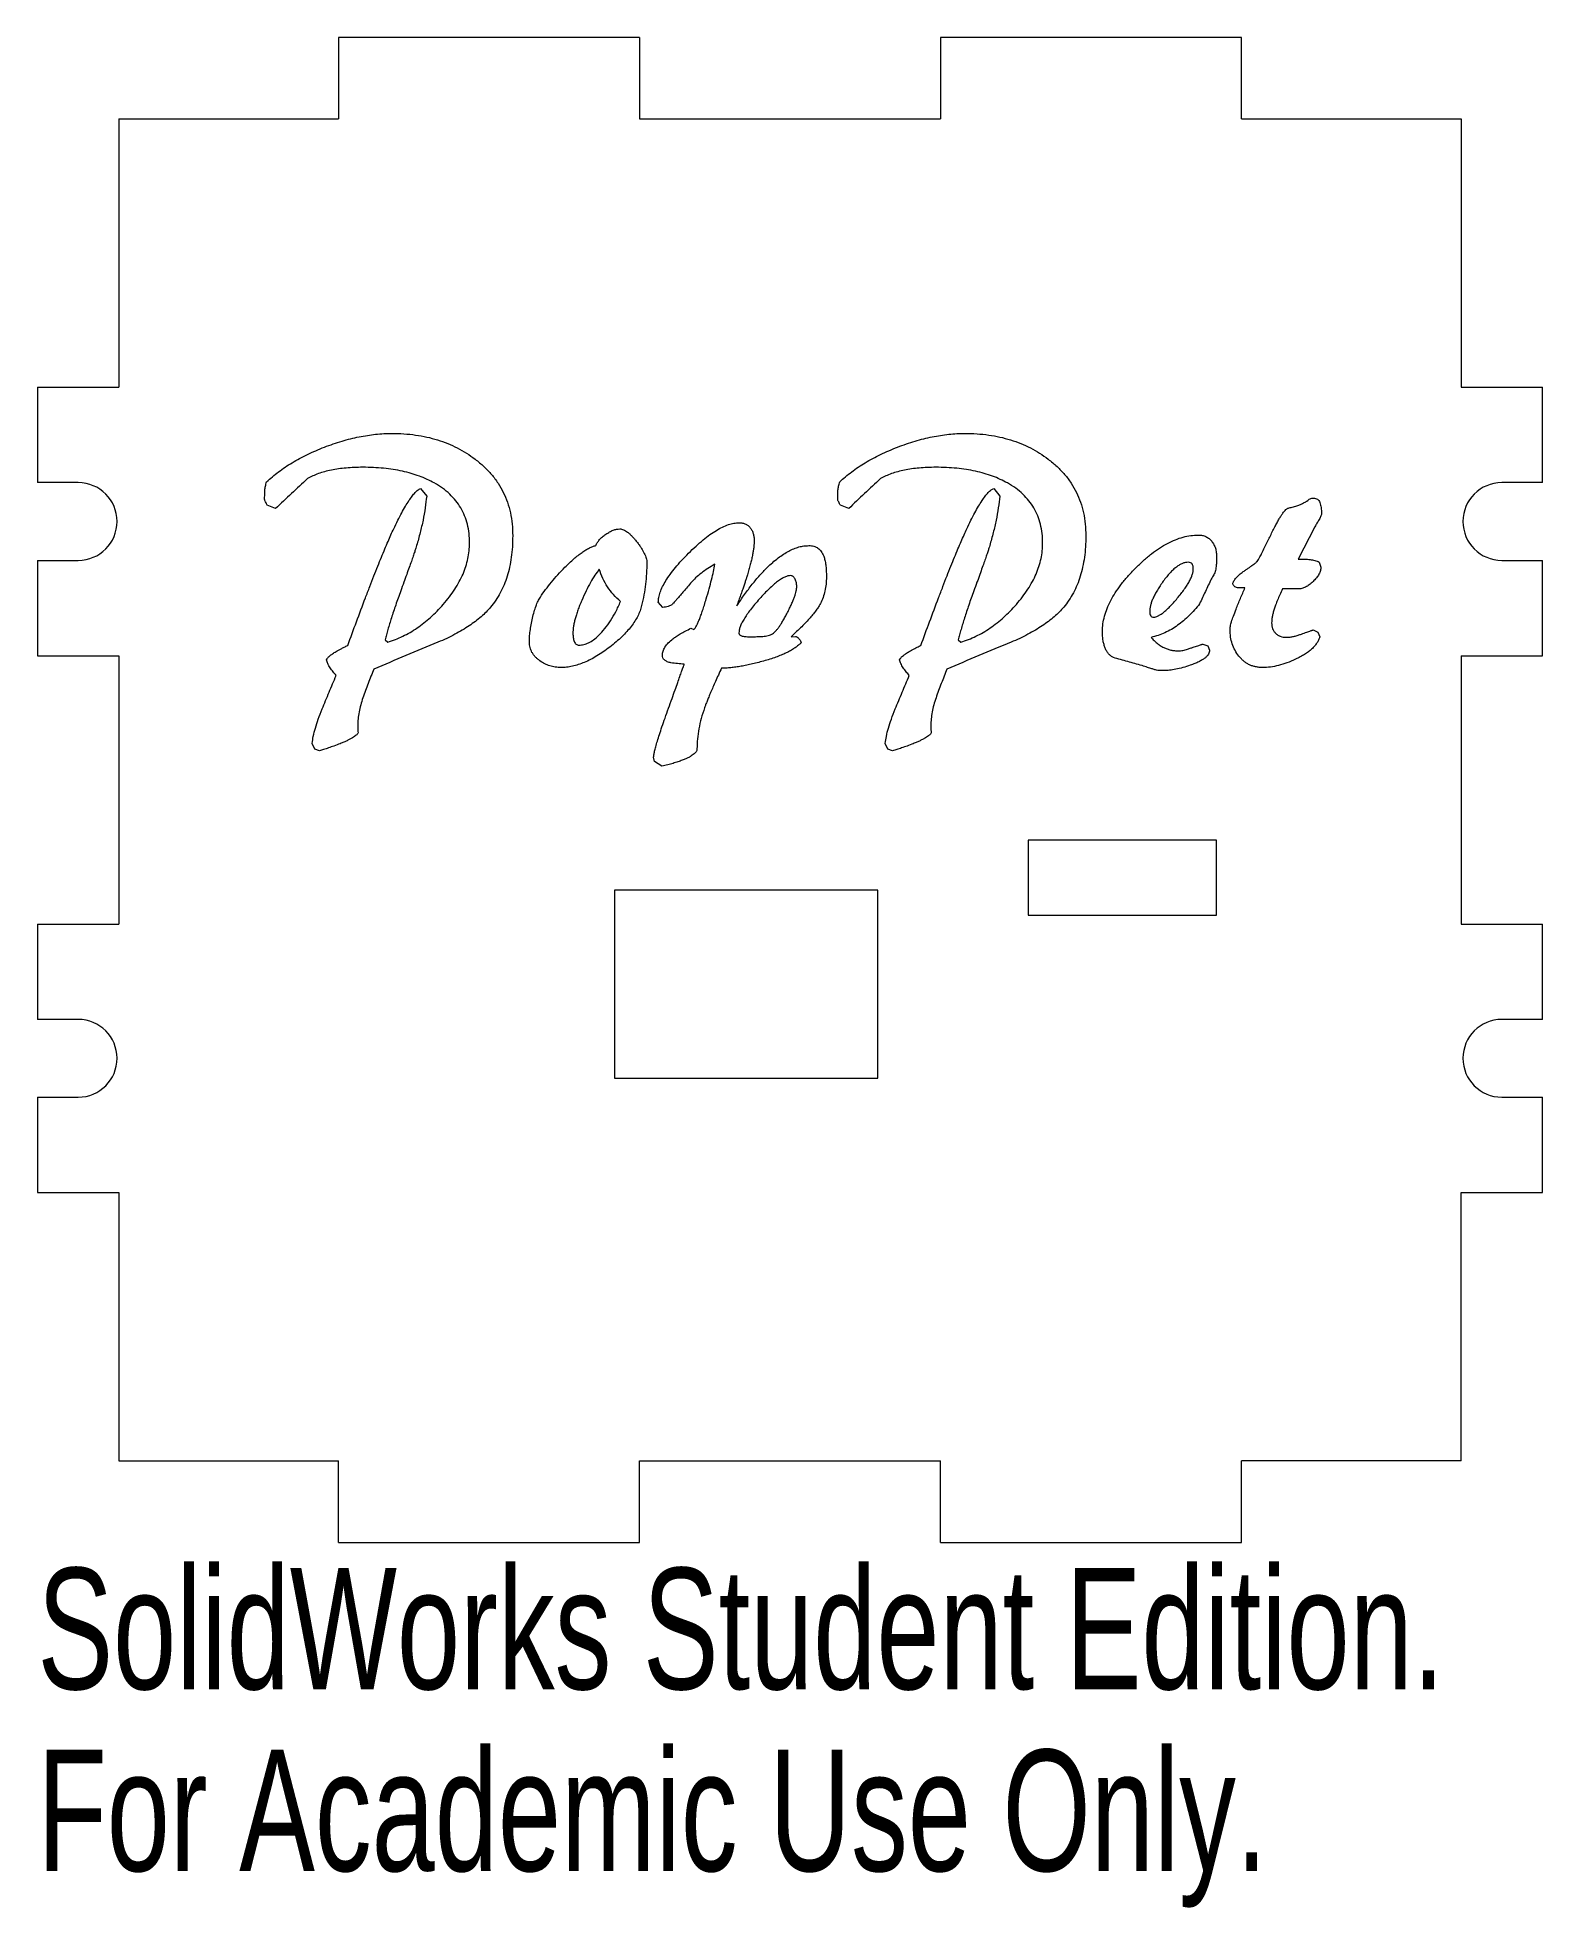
# Model space of a CAD drawing. Header units: millimetres. Extents: x 0 to 60, y -14.6 to 60.
import ezdxf

# ---------------------------------------------------------------- set-up
doc = ezdxf.new("R2010")
doc.units = ezdxf.units.MM
doc.styles.add('SLDTEXTSTYLE0', font='TXT', dxfattribs={"width": 0.7})

msp = doc.modelspace()

# ---------------------------------------------------------------- linework, layer by layer
at = {"color": 7, "linetype": 'Continuous', "lineweight": 15}
for p, q in [((12, 60), (12, 56.75)), ((24, 60), (12, 60)), ((24, 60), (24, 56.75)), ((36, 60), (36, 56.75)), ((48, 60), (36, 60)), ((48, 56.75), (48, 60)), ((3.25, 56.75), (3.25, 46.05)), ((3.25, 56.75), (12, 56.75)), ((24, 56.75), (36, 56.75)), ((48, 56.75), (56.75, 56.75)), ((56.75, 56.75), (56.75, 46.05)), ((0, 46.05), (0, 42.25)), ((0, 46.05), (3.25, 46.05)), ((56.75, 46.05), (60, 46.05)), ((60, 42.25), (60, 46.05)), ((1.625, 42.25), (0, 42.25)), ((15.277, 42.022), (15.517, 41.715)), ((38.122, 42.022), (38.362, 41.715)), ((60, 42.25), (58.375, 42.25)), ((9.494, 41.216), (9.162, 41.348)), ((32.339, 41.216), (32.007, 41.348)), ((50.922, 40.491), (50.26, 39.203)), ((0, 39.15), (0, 35.35)), ((0, 39.15), (1.625, 39.15)), ((51.095, 39.084), (51.162, 38.884)), ((58.375, 39.15), (60, 39.15)), ((60, 35.35), (60, 39.15)), ((48.137, 38.049), (47.873, 38.049)), ((24.937, 37.27), (24.751, 37.481)), ((50.26, 38.009), (49.636, 38.009)), ((13.858, 35.984), (13.964, 35.892)), ((26.052, 36.443), (26.171, 36.389)), ((30.044, 36.102), (30.217, 36.115)), ((36.703, 35.984), (36.809, 35.892)), ((46.46, 35.812), (46.66, 35.745)), ((50.857, 36.376), (51.041, 36.284)), ((51.041, 36.284), (51.122, 36.098)), ((0, 35.35), (3.25, 35.35)), ((3.25, 35.35), (3.25, 24.65)), ((46.66, 35.745), (46.727, 35.57)), ((56.75, 35.35), (60, 35.35)), ((56.75, 35.35), (56.75, 24.65)), ((11.058, 31.628), (10.953, 31.855)), ((11.245, 31.561), (11.058, 31.628)), ((33.903, 31.628), (33.798, 31.855)), ((34.09, 31.561), (33.903, 31.628)), ((24.605, 31.131), (24.565, 31.302)), ((24.897, 30.947), (24.605, 31.131)), ((47, 28), (39.5, 28)), ((39.5, 28), (39.5, 25)), ((47, 25), (47, 28)), ((33.5, 26), (23, 26)), ((23, 26), (23, 18.5)), ((33.5, 18.5), (33.5, 26)), ((0, 24.65), (3.25, 24.65)), ((0, 24.65), (0, 20.85)), ((39.5, 25), (47, 25)), ((56.75, 24.65), (60, 24.65)), ((60, 20.85), (60, 24.65)), ((1.625, 20.85), (0, 20.85)), ((60, 20.85), (58.375, 20.85)), ((23, 18.5), (33.5, 18.5)), ((0, 17.75), (0, 13.95)), ((0, 17.75), (1.625, 17.75)), ((58.375, 17.75), (60, 17.75)), ((60, 13.95), (60, 17.75)), ((0, 13.95), (3.25, 13.95)), ((3.25, 13.95), (3.25, 3.25)), ((56.75, 13.95), (60, 13.95)), ((56.75, 3.25), (56.75, 13.95)), ((3.25, 3.25), (12, 3.25)), ((12, 0), (12, 3.25)), ((24, 3.25), (36, 3.25)), ((24, 0), (24, 3.25)), ((36, 0), (36, 3.25)), ((56.75, 3.25), (48, 3.25)), ((48, 0), (48, 3.25)), ((12, 0), (24, 0)), ((36, 0), (48, 0))]:
    msp.add_line(p, q, dxfattribs=at)
for centre, start, end in [((1.625, 40.7), 270, 90), ((58.375, 40.7), 90, 270), ((1.625, 19.3), 270, 90), ((58.375, 19.3), 90, 270)]:
    msp.add_arc(centre, 1.55, start, end, dxfattribs=at)
for points, knots in [([(9.136, 42.277), (9.211, 42.347), (9.365, 42.487), (9.614, 42.681), (9.877, 42.871), (10.158, 43.049), (10.455, 43.217), (10.769, 43.377), (11.1, 43.526), (11.442, 43.668), (11.791, 43.794), (12.139, 43.906), (12.481, 44.001), (12.819, 44.078), (13.152, 44.137), (13.48, 44.179), (13.803, 44.208), (14.017, 44.211), (14.123, 44.212)], [0, 0, 0, 0, 0.0565081, 0.1143087, 0.1735113, 0.2343523, 0.2969979, 0.3612872, 0.4276658, 0.4960681, 0.5648926, 0.6316951, 0.696584, 0.7600202, 0.8221391, 0.8823873, 0.941639, 1, 1, 1, 1]), ([(14.123, 44.212), (14.286, 44.209), (14.605, 44.204), (15.073, 44.154), (15.521, 44.075), (15.948, 43.961), (16.355, 43.818), (16.741, 43.64), (17.108, 43.432), (17.334, 43.267), (17.447, 43.185)], [0, 0, 0, 0, 0.137639, 0.269947, 0.398178, 0.522591, 0.643877, 0.763112, 0.881751, 1, 1, 1, 1]), ([(31.981, 42.277), (32.056, 42.347), (32.21, 42.487), (32.459, 42.681), (32.722, 42.871), (33.003, 43.049), (33.3, 43.217), (33.614, 43.377), (33.944, 43.526), (34.287, 43.668), (34.636, 43.794), (34.984, 43.906), (35.326, 44.001), (35.664, 44.078), (35.997, 44.137), (36.325, 44.179), (36.648, 44.208), (36.862, 44.211), (36.968, 44.212)], [0, 0, 0, 0, 0.0565081, 0.1143087, 0.1735113, 0.2343523, 0.2969979, 0.3612872, 0.4276658, 0.4960681, 0.5648926, 0.6316951, 0.696584, 0.7600202, 0.8221391, 0.8823873, 0.941639, 1, 1, 1, 1]), ([(36.968, 44.212), (37.131, 44.209), (37.45, 44.204), (37.918, 44.154), (38.366, 44.075), (38.793, 43.961), (39.2, 43.818), (39.586, 43.64), (39.953, 43.432), (40.179, 43.267), (40.292, 43.185)], [0, 0, 0, 0, 0.137639, 0.269947, 0.398178, 0.522591, 0.643877, 0.763112, 0.881751, 1, 1, 1, 1]), ([(12.97, 42.861), (12.856, 42.859), (12.634, 42.856), (12.31, 42.835), (12.006, 42.801), (11.721, 42.751), (11.454, 42.688), (11.206, 42.612), (10.977, 42.52), (10.836, 42.446), (10.767, 42.41)], [0, 0, 0, 0, 0.150364, 0.293391, 0.42769, 0.554594, 0.675246, 0.789308, 0.896891, 1, 1, 1, 1]), ([(15.822, 42.235), (15.726, 42.285), (15.532, 42.387), (15.223, 42.514), (14.895, 42.622), (14.548, 42.711), (14.18, 42.776), (13.794, 42.827), (13.388, 42.855), (13.111, 42.859), (12.97, 42.861)], [0, 0, 0, 0, 0.109353, 0.2227575, 0.3391542, 0.4606025, 0.5868803, 0.7186821, 0.8562442, 1, 1, 1, 1]), ([(17.447, 43.185), (17.567, 43.09), (17.801, 42.903), (18.107, 42.581), (18.368, 42.235), (18.58, 41.863), (18.745, 41.465), (18.861, 41.042), (18.934, 40.593), (18.942, 40.285), (18.946, 40.128)], [0, 0, 0, 0, 0.129313, 0.253926, 0.375144, 0.495573, 0.615882, 0.739126, 0.867022, 1, 1, 1, 1]), ([(35.815, 42.861), (35.701, 42.859), (35.479, 42.856), (35.155, 42.835), (34.851, 42.801), (34.566, 42.751), (34.299, 42.688), (34.051, 42.612), (33.822, 42.52), (33.681, 42.446), (33.612, 42.41)], [0, 0, 0, 0, 0.150364, 0.293391, 0.42769, 0.554594, 0.675246, 0.789308, 0.896891, 1, 1, 1, 1]), ([(38.667, 42.235), (38.571, 42.285), (38.377, 42.387), (38.068, 42.514), (37.74, 42.622), (37.392, 42.711), (37.025, 42.776), (36.639, 42.827), (36.233, 42.855), (35.956, 42.859), (35.815, 42.861)], [0, 0, 0, 0, 0.109353, 0.222757, 0.339154, 0.460603, 0.58688, 0.718682, 0.856244, 1, 1, 1, 1]), ([(40.292, 43.185), (40.412, 43.09), (40.646, 42.903), (40.952, 42.581), (41.213, 42.235), (41.425, 41.863), (41.589, 41.465), (41.706, 41.042), (41.779, 40.593), (41.787, 40.285), (41.791, 40.128)], [0, 0, 0, 0, 0.129313, 0.253926, 0.375144, 0.495573, 0.615882, 0.739126, 0.867022, 1, 1, 1, 1]), ([(9.057, 41.573), (9.058, 41.639), (9.06, 41.764), (9.065, 41.943), (9.088, 42.112), (9.119, 42.221), (9.136, 42.277)], [0, 0, 0, 0, 0.280446, 0.523334, 0.754774, 1, 1, 1, 1]), ([(10.767, 42.41), (10.554, 42.211), (10.13, 41.813), (9.706, 41.415), (9.494, 41.216)], [0, 0, 0, 0, 0.500401, 1, 1, 1, 1]), ([(14.202, 40.408), (14.256, 40.522), (14.36, 40.737), (14.515, 41.038), (14.661, 41.3), (14.802, 41.521), (14.929, 41.706), (15.05, 41.848), (15.161, 41.957), (15.241, 42.002), (15.277, 42.022)], [0, 0, 0, 0, 0.192428, 0.365179, 0.518003, 0.651199, 0.764874, 0.859907, 0.938117, 1, 1, 1, 1]), ([(17.226, 39.836), (17.223, 39.966), (17.216, 40.22), (17.146, 40.588), (17.038, 40.931), (16.883, 41.247), (16.683, 41.536), (16.438, 41.798), (16.152, 42.038), (15.934, 42.168), (15.822, 42.235)], [0, 0, 0, 0, 0.1331685, 0.2597204, 0.3815263, 0.5004646, 0.6191157, 0.7405583, 0.8666142, 1, 1, 1, 1]), ([(31.902, 41.573), (31.903, 41.639), (31.905, 41.764), (31.91, 41.943), (31.933, 42.112), (31.964, 42.221), (31.981, 42.277)], [0, 0, 0, 0, 0.2804456, 0.5233336, 0.754774, 1, 1, 1, 1]), ([(33.612, 42.41), (33.399, 42.211), (32.975, 41.813), (32.551, 41.415), (32.339, 41.216)], [0, 0, 0, 0, 0.5004011, 1, 1, 1, 1]), ([(37.047, 40.408), (37.101, 40.522), (37.205, 40.737), (37.36, 41.038), (37.506, 41.3), (37.647, 41.521), (37.774, 41.706), (37.895, 41.848), (38.006, 41.957), (38.086, 42.002), (38.122, 42.022)], [0, 0, 0, 0, 0.192428, 0.365179, 0.518003, 0.651199, 0.764874, 0.859907, 0.938117, 1, 1, 1, 1]), ([(40.071, 39.836), (40.068, 39.966), (40.061, 40.22), (39.991, 40.588), (39.883, 40.931), (39.728, 41.247), (39.528, 41.536), (39.283, 41.798), (38.997, 42.038), (38.779, 42.168), (38.667, 42.235)], [0, 0, 0, 0, 0.133168, 0.25972, 0.381526, 0.500465, 0.619116, 0.740558, 0.866614, 1, 1, 1, 1]), ([(9.162, 41.348), (9.152, 41.368), (9.13, 41.412), (9.097, 41.476), (9.069, 41.53), (9.06, 41.563), (9.057, 41.573)], [0, 0, 0, 0, 0.269405, 0.590611, 0.870547, 1, 1, 1, 1]), ([(15.517, 41.715), (15.498, 41.557), (15.461, 41.236), (15.373, 40.749), (15.26, 40.248), (15.166, 39.913), (15.117, 39.742)], [0, 0, 0, 0, 0.236077, 0.481684, 0.735532, 1, 1, 1, 1]), ([(32.007, 41.348), (31.997, 41.368), (31.975, 41.412), (31.942, 41.476), (31.914, 41.53), (31.905, 41.563), (31.902, 41.573)], [0, 0, 0, 0, 0.269405, 0.590611, 0.870547, 1, 1, 1, 1]), ([(38.362, 41.715), (38.343, 41.557), (38.306, 41.236), (38.218, 40.749), (38.105, 40.248), (38.011, 39.913), (37.962, 39.742)], [0, 0, 0, 0, 0.236077, 0.481684, 0.735532, 1, 1, 1, 1]), ([(49.226, 40.287), (49.259, 40.352), (49.321, 40.474), (49.411, 40.646), (49.495, 40.795), (49.572, 40.922), (49.641, 41.026), (49.701, 41.11), (49.756, 41.17), (49.793, 41.198), (49.809, 41.21)], [0, 0, 0, 0, 0.198415, 0.374207, 0.530624, 0.665419, 0.778773, 0.872392, 0.946536, 1, 1, 1, 1]), ([(49.809, 41.21), (49.821, 41.216), (49.85, 41.228), (49.906, 41.245), (49.98, 41.266), (50.096, 41.297), (50.234, 41.331), (50.336, 41.374), (50.379, 41.393)], [0, 0, 0, 0, 0.0660323, 0.1602364, 0.2900285, 0.4493131, 0.7656525, 1, 1, 1, 1]), ([(50.379, 41.393), (50.408, 41.408), (50.46, 41.435), (50.528, 41.469), (50.572, 41.494), (50.596, 41.506), (50.603, 41.51)], [0, 0, 0, 0, 0.393205, 0.691473, 0.898324, 1, 1, 1, 1]), ([(50.603, 41.51), (50.625, 41.528), (50.666, 41.563), (50.731, 41.603), (50.794, 41.627), (50.837, 41.631), (50.857, 41.632)], [0, 0, 0, 0, 0.29925, 0.556878, 0.791315, 1, 1, 1, 1]), ([(50.857, 41.632), (50.887, 41.63), (50.945, 41.626), (51.025, 41.593), (51.085, 41.531), (51.141, 41.419), (51.18, 41.246), (51.186, 41.1), (51.189, 41.022)], [0, 0, 0, 0, 0.1165668, 0.2212328, 0.3256094, 0.4400804, 0.6990426, 1, 1, 1, 1]), ([(51.189, 41.022), (51.187, 41.007), (51.184, 40.972), (51.165, 40.917), (51.134, 40.853), (51.081, 40.756), (51.009, 40.634), (50.95, 40.537), (50.922, 40.491)], [0, 0, 0, 0, 0.077492, 0.171721, 0.292112, 0.434027, 0.726916, 1, 1, 1, 1]), ([(13.075, 37.65), (13.133, 37.802), (13.245, 38.095), (13.411, 38.517), (13.564, 38.909), (13.71, 39.269), (13.846, 39.598), (13.973, 39.896), (14.089, 40.163), (14.166, 40.329), (14.202, 40.408)], [0, 0, 0, 0, 0.163518, 0.315662, 0.456801, 0.587412, 0.70667, 0.815179, 0.912951, 1, 1, 1, 1]), ([(22.262, 39.744), (22.281, 39.784), (22.319, 39.868), (22.41, 39.981), (22.524, 40.093), (22.66, 40.195), (22.804, 40.285), (22.947, 40.354), (23.085, 40.395), (23.175, 40.401), (23.218, 40.404)], [0, 0, 0, 0, 0.1082799, 0.2279203, 0.3566063, 0.502201, 0.6471319, 0.7766713, 0.8933983, 1, 1, 1, 1]), ([(23.218, 40.404), (23.242, 40.403), (23.292, 40.4), (23.368, 40.372), (23.447, 40.33), (23.531, 40.276), (23.615, 40.2), (23.706, 40.112), (23.8, 40.008), (23.894, 39.89), (23.986, 39.769), (24.067, 39.65), (24.136, 39.538), (24.193, 39.432), (24.237, 39.334), (24.268, 39.241), (24.289, 39.155), (24.291, 39.099), (24.293, 39.072)], [0, 0, 0, 0, 0.0397465, 0.0836518, 0.1328497, 0.1891308, 0.2512223, 0.3214595, 0.3993361, 0.485904, 0.57284, 0.6528194, 0.7266355, 0.7920983, 0.8528246, 0.906862, 0.9560947, 1, 1, 1, 1]), ([(24.751, 37.481), (24.755, 37.546), (24.764, 37.683), (24.825, 37.893), (24.92, 38.116), (25.055, 38.353), (25.227, 38.604), (25.436, 38.871), (25.682, 39.152), (25.957, 39.439), (26.244, 39.716), (26.526, 39.964), (26.798, 40.172), (27.055, 40.346), (27.302, 40.479), (27.535, 40.577), (27.759, 40.637), (27.905, 40.646), (27.975, 40.65)], [0, 0, 0, 0, 0.040988, 0.086148, 0.137002, 0.193957, 0.257915, 0.329002, 0.407719, 0.493696, 0.579953, 0.659239, 0.730965, 0.795929, 0.854654, 0.9079, 0.955796, 1, 1, 1, 1]), ([(27.975, 40.65), (28.021, 40.647), (28.109, 40.642), (28.234, 40.606), (28.338, 40.538), (28.423, 40.448), (28.49, 40.34), (28.538, 40.217), (28.567, 40.083), (28.571, 39.989), (28.572, 39.94)], [0, 0, 0, 0, 0.13106, 0.25194, 0.367613, 0.484549, 0.605861, 0.730371, 0.860086, 1, 1, 1, 1]), ([(35.92, 37.65), (35.978, 37.802), (36.09, 38.095), (36.256, 38.517), (36.409, 38.909), (36.555, 39.269), (36.691, 39.598), (36.818, 39.896), (36.934, 40.163), (37.011, 40.329), (37.047, 40.408)], [0, 0, 0, 0, 0.163518, 0.315662, 0.456801, 0.587412, 0.70667, 0.815179, 0.912951, 1, 1, 1, 1]), ([(48.813, 39.441), (48.882, 39.586), (49.018, 39.869), (49.157, 40.15), (49.226, 40.287)], [0, 0, 0, 0, 0.5114162, 1, 1, 1, 1]), ([(15.117, 39.742), (15.107, 39.706), (15.082, 39.623), (15.035, 39.483), (14.975, 39.308), (14.902, 39.099), (14.816, 38.855), (14.716, 38.577), (14.606, 38.264), (14.525, 38.045), (14.482, 37.93)], [0, 0, 0, 0, 0.058497, 0.135307, 0.2314, 0.346782, 0.481459, 0.635432, 0.808367, 1, 1, 1, 1]), ([(16.179, 37.397), (16.262, 37.496), (16.424, 37.69), (16.638, 37.993), (16.819, 38.296), (16.969, 38.6), (17.082, 38.907), (17.167, 39.215), (17.215, 39.526), (17.223, 39.733), (17.226, 39.836)], [0, 0, 0, 0, 0.143267, 0.279256, 0.409285, 0.533596, 0.653542, 0.77072, 0.885953, 1, 1, 1, 1]), ([(18.946, 40.128), (18.944, 39.981), (18.939, 39.696), (18.896, 39.28), (18.827, 38.888), (18.732, 38.519), (18.61, 38.173), (18.457, 37.854), (18.279, 37.554), (18.136, 37.375), (18.065, 37.286)], [0, 0, 0, 0, 0.144726, 0.281878, 0.412114, 0.537444, 0.657528, 0.773659, 0.887303, 1, 1, 1, 1]), ([(21.028, 38.875), (21.088, 38.935), (21.204, 39.05), (21.38, 39.207), (21.545, 39.347), (21.703, 39.465), (21.853, 39.565), (21.996, 39.644), (22.13, 39.705), (22.22, 39.732), (22.262, 39.744)], [0, 0, 0, 0, 0.167265, 0.321383, 0.4625, 0.592846, 0.710098, 0.816538, 0.912859, 1, 1, 1, 1]), ([(28.572, 39.94), (28.571, 39.899), (28.569, 39.814), (28.558, 39.68), (28.535, 39.535), (28.51, 39.376), (28.471, 39.206), (28.43, 39.023), (28.378, 38.828), (28.339, 38.694), (28.319, 38.625)], [0, 0, 0, 0, 0.090089, 0.190504, 0.30026, 0.419156, 0.549227, 0.6886, 0.839406, 1, 1, 1, 1]), ([(29.088, 38.863), (29.161, 38.933), (29.302, 39.066), (29.518, 39.246), (29.732, 39.396), (29.942, 39.52), (30.148, 39.617), (30.35, 39.688), (30.55, 39.73), (30.682, 39.736), (30.747, 39.738)], [0, 0, 0, 0, 0.156929, 0.303137, 0.438672, 0.564951, 0.682943, 0.793837, 0.898855, 1, 1, 1, 1]), ([(30.747, 39.738), (30.782, 39.738), (30.85, 39.736), (30.947, 39.713), (31.037, 39.682), (31.117, 39.635), (31.187, 39.574), (31.248, 39.5), (31.303, 39.413), (31.33, 39.348), (31.343, 39.314)], [0, 0, 0, 0, 0.134388, 0.259294, 0.378943, 0.494852, 0.610761, 0.731967, 0.861275, 1, 1, 1, 1]), ([(37.962, 39.742), (37.952, 39.706), (37.927, 39.623), (37.88, 39.483), (37.82, 39.308), (37.747, 39.099), (37.661, 38.855), (37.561, 38.577), (37.451, 38.264), (37.37, 38.045), (37.327, 37.93)], [0, 0, 0, 0, 0.058497, 0.135307, 0.2314, 0.346782, 0.481459, 0.635432, 0.808367, 1, 1, 1, 1]), ([(39.024, 37.397), (39.107, 37.496), (39.269, 37.69), (39.483, 37.993), (39.664, 38.296), (39.814, 38.6), (39.927, 38.907), (40.012, 39.215), (40.06, 39.526), (40.068, 39.733), (40.071, 39.836)], [0, 0, 0, 0, 0.143267, 0.2792562, 0.4092845, 0.5335956, 0.6535425, 0.7707196, 0.8859532, 1, 1, 1, 1]), ([(41.791, 40.128), (41.789, 39.981), (41.784, 39.696), (41.741, 39.28), (41.672, 38.888), (41.577, 38.519), (41.455, 38.173), (41.302, 37.854), (41.124, 37.554), (40.981, 37.375), (40.91, 37.286)], [0, 0, 0, 0, 0.144726, 0.281878, 0.412114, 0.537444, 0.657528, 0.773659, 0.887303, 1, 1, 1, 1]), ([(42.455, 36.32), (42.459, 36.42), (42.468, 36.624), (42.533, 36.93), (42.635, 37.24), (42.781, 37.553), (42.968, 37.87), (43.196, 38.19), (43.463, 38.517), (43.765, 38.837), (44.083, 39.142), (44.405, 39.412), (44.726, 39.64), (45.041, 39.83), (45.355, 39.976), (45.664, 40.081), (45.971, 40.146), (46.175, 40.154), (46.276, 40.159)], [0, 0, 0, 0, 0.051599, 0.104788, 0.160713, 0.219914, 0.282614, 0.350081, 0.422534, 0.499801, 0.577281, 0.649435, 0.716633, 0.779952, 0.838853, 0.894883, 0.948072, 1, 1, 1, 1]), ([(46.276, 40.159), (46.331, 40.156), (46.435, 40.151), (46.583, 40.103), (46.71, 40.022), (46.817, 39.913), (46.9, 39.78), (46.963, 39.631), (46.999, 39.465), (47.003, 39.349), (47.005, 39.289)], [0, 0, 0, 0, 0.128563, 0.24571, 0.361435, 0.479632, 0.602864, 0.727039, 0.859665, 1, 1, 1, 1]), ([(20.048, 37.687), (20.117, 37.787), (20.258, 37.989), (20.493, 38.286), (20.749, 38.583), (20.934, 38.776), (21.028, 38.875)], [0, 0, 0, 0, 0.236476, 0.480148, 0.735071, 1, 1, 1, 1]), ([(24.293, 39.072), (24.29, 38.926), (24.284, 38.634), (24.245, 38.2), (24.181, 37.771), (24.11, 37.416), (24.025, 37.136), (23.933, 36.926), (23.814, 36.718), (23.668, 36.511), (23.495, 36.305), (23.296, 36.098), (23.069, 35.894), (22.822, 35.692), (22.565, 35.504), (22.306, 35.339), (22.056, 35.194), (21.807, 35.083), (21.567, 34.989), (21.329, 34.926), (21.097, 34.886), (20.944, 34.88), (20.869, 34.877)], [0, 0, 0, 0, 0.073107, 0.145505, 0.217439, 0.289224, 0.325659, 0.363243, 0.403258, 0.444953, 0.489814, 0.537206, 0.588034, 0.642008, 0.696131, 0.746939, 0.794949, 0.840214, 0.882827, 0.923464, 0.962599, 1, 1, 1, 1]), ([(22.395, 38.794), (22.336, 38.716), (22.209, 38.55), (22.039, 38.261), (21.865, 37.924), (21.724, 37.616), (21.616, 37.358), (21.545, 37.168), (21.483, 36.99), (21.435, 36.819), (21.397, 36.659), (21.366, 36.509), (21.351, 36.368), (21.348, 36.278), (21.347, 36.234)], [0, 0, 0, 0, 0.104446, 0.223737, 0.358909, 0.509773, 0.586896, 0.658682, 0.72673, 0.789422, 0.848596, 0.903029, 0.953355, 1, 1, 1, 1]), ([(23.245, 37.506), (23.148, 37.597), (22.957, 37.777), (22.72, 38.088), (22.528, 38.427), (22.439, 38.671), (22.395, 38.794)], [0, 0, 0, 0, 0.2545763, 0.5025552, 0.7490073, 1, 1, 1, 1]), ([(27.006, 38.994), (26.911, 38.94), (26.724, 38.834), (26.467, 38.652), (26.237, 38.456), (26.104, 38.309), (26.039, 38.238)], [0, 0, 0, 0, 0.266866, 0.520035, 0.764684, 1, 1, 1, 1]), ([(26.661, 37.614), (26.701, 37.747), (26.776, 38.001), (26.871, 38.366), (26.951, 38.691), (26.988, 38.898), (27.006, 38.994)], [0, 0, 0, 0, 0.293578, 0.5585, 0.793992, 1, 1, 1, 1]), ([(27.881, 37.337), (27.983, 37.489), (28.179, 37.782), (28.484, 38.188), (28.781, 38.548), (28.989, 38.761), (29.088, 38.863)], [0, 0, 0, 0, 0.2813126, 0.542255, 0.7812972, 1, 1, 1, 1]), ([(31.343, 39.314), (31.361, 39.263), (31.399, 39.151), (31.427, 38.96), (31.449, 38.738), (31.45, 38.578), (31.451, 38.493)], [0, 0, 0, 0, 0.195419, 0.424709, 0.693321, 1, 1, 1, 1]), ([(45.877, 39.072), (45.838, 39.07), (45.759, 39.065), (45.64, 39.028), (45.52, 38.967), (45.397, 38.883), (45.27, 38.777), (45.142, 38.647), (45.009, 38.495), (44.88, 38.323), (44.756, 38.144), (44.644, 37.971), (44.552, 37.805), (44.474, 37.65), (44.414, 37.502), (44.372, 37.363), (44.342, 37.234), (44.339, 37.15), (44.338, 37.109)], [0, 0, 0, 0, 0.043894, 0.09019, 0.140649, 0.196775, 0.259313, 0.328286, 0.404639, 0.488789, 0.572993, 0.651546, 0.723238, 0.788998, 0.849421, 0.904224, 0.954048, 1, 1, 1, 1]), ([(44.497, 36.885), (44.524, 36.887), (44.584, 36.893), (44.676, 36.934), (44.781, 36.991), (44.892, 37.077), (45.014, 37.185), (45.149, 37.313), (45.292, 37.467), (45.441, 37.639), (45.586, 37.816), (45.715, 37.989), (45.825, 38.151), (45.916, 38.302), (45.985, 38.444), (46.036, 38.574), (46.07, 38.693), (46.074, 38.771), (46.076, 38.807)], [0, 0, 0, 0, 0.031514, 0.069859, 0.115744, 0.169374, 0.232541, 0.304515, 0.385968, 0.476527, 0.568405, 0.651746, 0.727149, 0.795429, 0.856554, 0.909937, 0.957499, 1, 1, 1, 1]), ([(46.076, 38.807), (46.075, 38.846), (46.073, 38.916), (46.036, 39.007), (45.964, 39.065), (45.907, 39.07), (45.877, 39.072)], [0, 0, 0, 0, 0.3074744, 0.553927, 0.7609922, 1, 1, 1, 1]), ([(47.005, 39.289), (47.004, 39.233), (47.002, 39.128), (46.996, 38.981), (46.981, 38.857), (46.953, 38.721), (46.9, 38.567), (46.829, 38.461), (46.792, 38.406)], [0, 0, 0, 0, 0.1824611, 0.3402185, 0.4759728, 0.5881771, 0.7888299, 1, 1, 1, 1]), ([(48.07, 38.7), (48.108, 38.727), (48.181, 38.778), (48.285, 38.848), (48.373, 38.913), (48.45, 38.967), (48.511, 39.015), (48.56, 39.054), (48.596, 39.083), (48.638, 39.125), (48.682, 39.192), (48.731, 39.283), (48.776, 39.367), (48.802, 39.419), (48.813, 39.441)], [0, 0, 0, 0, 0.131275, 0.248607, 0.35008, 0.438637, 0.511423, 0.568809, 0.613331, 0.641215, 0.733728, 0.836445, 0.931865, 1, 1, 1, 1]), ([(50.26, 39.203), (50.346, 39.202), (50.503, 39.2), (50.723, 39.186), (50.919, 39.154), (51.037, 39.107), (51.095, 39.084)], [0, 0, 0, 0, 0.3027637, 0.554148, 0.7792198, 1, 1, 1, 1]), ([(51.162, 38.884), (51.158, 38.837), (51.15, 38.738), (51.084, 38.592), (50.984, 38.445), (50.851, 38.304), (50.706, 38.177), (50.555, 38.084), (50.407, 38.022), (50.308, 38.013), (50.26, 38.009)], [0, 0, 0, 0, 0.1048455, 0.2203239, 0.3505608, 0.4995975, 0.6490006, 0.779323, 0.8937445, 1, 1, 1, 1]), ([(26.039, 38.238), (25.984, 38.173), (25.882, 38.051), (25.735, 37.885), (25.61, 37.742), (25.508, 37.621), (25.425, 37.527), (25.362, 37.457), (25.323, 37.41), (25.287, 37.372), (25.23, 37.343), (25.145, 37.314), (25.044, 37.288), (24.973, 37.276), (24.937, 37.27)], [0, 0, 0, 0, 0.168459, 0.31516, 0.441195, 0.544777, 0.629358, 0.690525, 0.731023, 0.750778, 0.793467, 0.856937, 0.92901, 1, 1, 1, 1]), ([(28.319, 38.625), (28.309, 38.593), (28.286, 38.522), (28.25, 38.405), (28.205, 38.272), (28.156, 38.119), (28.096, 37.95), (28.031, 37.761), (27.957, 37.556), (27.907, 37.412), (27.881, 37.337)], [0, 0, 0, 0, 0.075417, 0.164218, 0.268181, 0.385528, 0.518504, 0.664864, 0.825075, 1, 1, 1, 1]), ([(30.031, 38.543), (29.993, 38.539), (29.912, 38.531), (29.786, 38.485), (29.648, 38.41), (29.498, 38.307), (29.337, 38.175), (29.162, 38.015), (28.976, 37.825), (28.782, 37.615), (28.596, 37.397), (28.429, 37.188), (28.286, 36.997), (28.17, 36.82), (28.078, 36.659), (28.014, 36.513), (27.972, 36.382), (27.965, 36.299), (27.962, 36.261)], [0, 0, 0, 0, 0.0351853, 0.0764241, 0.1253492, 0.1820208, 0.2469683, 0.3209857, 0.4046997, 0.4969906, 0.5894848, 0.6732957, 0.7480559, 0.8140624, 0.8719071, 0.9216993, 0.9642951, 1, 1, 1, 1]), ([(29.275, 36.207), (29.297, 36.22), (29.345, 36.249), (29.411, 36.314), (29.486, 36.393), (29.561, 36.493), (29.639, 36.611), (29.725, 36.745), (29.809, 36.901), (29.9, 37.068), (29.982, 37.241), (30.06, 37.402), (30.123, 37.554), (30.178, 37.69), (30.219, 37.815), (30.247, 37.926), (30.267, 38.026), (30.269, 38.088), (30.271, 38.117)], [0, 0, 0, 0, 0.035409, 0.076874, 0.125753, 0.183115, 0.247379, 0.319671, 0.40069, 0.489875, 0.579424, 0.661562, 0.735615, 0.803162, 0.862057, 0.915285, 0.960566, 1, 1, 1, 1]), ([(30.271, 38.117), (30.267, 38.162), (30.259, 38.258), (30.216, 38.373), (30.171, 38.458), (30.131, 38.507), (30.082, 38.536), (30.048, 38.541), (30.031, 38.543)], [0, 0, 0, 0, 0.26015, 0.54526, 0.686839, 0.80276, 0.903758, 1, 1, 1, 1]), ([(31.451, 38.493), (31.448, 38.396), (31.442, 38.207), (31.397, 37.93), (31.322, 37.669), (31.234, 37.46), (31.137, 37.296), (31.047, 37.158), (30.931, 37.013), (30.797, 36.852), (30.638, 36.683), (30.462, 36.497), (30.26, 36.303), (30.118, 36.17), (30.044, 36.102)], [0, 0, 0, 0, 0.100918, 0.197582, 0.291364, 0.38373, 0.433068, 0.489894, 0.555043, 0.627506, 0.708272, 0.797013, 0.89471, 1, 1, 1, 1]), ([(46.792, 38.406), (46.714, 38.241), (46.557, 37.912), (46.404, 37.581), (46.328, 37.416)], [0, 0, 0, 0, 0.500745, 1, 1, 1, 1]), ([(47.646, 38.205), (47.661, 38.248), (47.694, 38.338), (47.789, 38.461), (47.912, 38.588), (48.015, 38.661), (48.07, 38.7)], [0, 0, 0, 0, 0.20341, 0.431187, 0.69481, 1, 1, 1, 1]), ([(47.873, 38.049), (47.848, 38.055), (47.8, 38.065), (47.735, 38.098), (47.684, 38.146), (47.659, 38.185), (47.646, 38.205)], [0, 0, 0, 0, 0.26475, 0.514863, 0.753267, 1, 1, 1, 1]), ([(47.779, 37.199), (47.837, 37.341), (47.954, 37.626), (48.076, 37.908), (48.137, 38.049)], [0, 0, 0, 0, 0.499745, 1, 1, 1, 1]), ([(12.373, 35.758), (12.488, 36.074), (12.719, 36.706), (12.957, 37.335), (13.075, 37.65)], [0, 0, 0, 0, 0.499338, 1, 1, 1, 1]), ([(14.482, 37.93), (14.447, 37.835), (14.379, 37.649), (14.284, 37.374), (14.195, 37.112), (14.115, 36.862), (14.039, 36.626), (13.972, 36.402), (13.913, 36.189), (13.876, 36.051), (13.858, 35.984)], [0, 0, 0, 0, 0.148781, 0.290996, 0.426665, 0.554917, 0.676052, 0.790699, 0.89889, 1, 1, 1, 1]), ([(13.964, 35.892), (14.066, 35.926), (14.271, 35.993), (14.568, 36.124), (14.858, 36.275), (15.138, 36.453), (15.412, 36.653), (15.677, 36.878), (15.935, 37.126), (16.097, 37.306), (16.179, 37.397)], [0, 0, 0, 0, 0.1189933, 0.2377741, 0.3583045, 0.4803567, 0.6048437, 0.7328042, 0.8643577, 1, 1, 1, 1]), ([(18.065, 37.286), (18.007, 37.22), (17.889, 37.085), (17.685, 36.898), (17.459, 36.714), (17.207, 36.537), (16.933, 36.364), (16.633, 36.199), (16.311, 36.034), (16.084, 35.935), (15.968, 35.885)], [0, 0, 0, 0, 0.103048, 0.211382, 0.32612, 0.446246, 0.57369, 0.708417, 0.85043, 1, 1, 1, 1]), ([(19.61, 35.892), (19.612, 35.962), (19.615, 36.107), (19.639, 36.335), (19.681, 36.583), (19.732, 36.842), (19.796, 37.095), (19.871, 37.323), (19.949, 37.52), (20.016, 37.634), (20.048, 37.687)], [0, 0, 0, 0, 0.111248, 0.234365, 0.368902, 0.514858, 0.659415, 0.788321, 0.900918, 1, 1, 1, 1]), ([(22.37, 36.153), (22.454, 36.243), (22.628, 36.428), (22.857, 36.747), (23.066, 37.109), (23.184, 37.371), (23.245, 37.506)], [0, 0, 0, 0, 0.227989, 0.469515, 0.725157, 1, 1, 1, 1]), ([(26.171, 36.389), (26.188, 36.41), (26.226, 36.458), (26.276, 36.548), (26.332, 36.662), (26.391, 36.802), (26.453, 36.969), (26.521, 37.161), (26.589, 37.379), (26.636, 37.533), (26.661, 37.614)], [0, 0, 0, 0, 0.05998, 0.137256, 0.232501, 0.347403, 0.48221, 0.635705, 0.807525, 1, 1, 1, 1]), ([(35.218, 35.758), (35.333, 36.074), (35.564, 36.706), (35.802, 37.335), (35.92, 37.65)], [0, 0, 0, 0, 0.499338, 1, 1, 1, 1]), ([(37.327, 37.93), (37.292, 37.835), (37.224, 37.649), (37.128, 37.374), (37.04, 37.112), (36.96, 36.862), (36.884, 36.626), (36.817, 36.402), (36.758, 36.189), (36.721, 36.051), (36.703, 35.984)], [0, 0, 0, 0, 0.148781, 0.290996, 0.426665, 0.554917, 0.676052, 0.790699, 0.89889, 1, 1, 1, 1]), ([(36.809, 35.892), (36.911, 35.926), (37.116, 35.993), (37.413, 36.124), (37.703, 36.275), (37.983, 36.453), (38.257, 36.653), (38.522, 36.878), (38.78, 37.126), (38.942, 37.306), (39.024, 37.397)], [0, 0, 0, 0, 0.1189933, 0.2377741, 0.3583045, 0.4803567, 0.6048437, 0.7328042, 0.8643577, 1, 1, 1, 1]), ([(40.91, 37.286), (40.852, 37.22), (40.734, 37.085), (40.53, 36.898), (40.304, 36.714), (40.052, 36.537), (39.778, 36.364), (39.478, 36.199), (39.156, 36.034), (38.929, 35.935), (38.813, 35.885)], [0, 0, 0, 0, 0.103048, 0.211382, 0.32612, 0.446246, 0.57369, 0.708417, 0.85043, 1, 1, 1, 1]), ([(46.328, 37.416), (46.261, 37.334), (46.129, 37.172), (45.916, 36.947), (45.69, 36.743), (45.456, 36.558), (45.211, 36.394), (44.949, 36.263), (44.677, 36.152), (44.487, 36.103), (44.391, 36.079)], [0, 0, 0, 0, 0.132228, 0.26114, 0.387336, 0.511425, 0.633803, 0.75499, 0.876259, 1, 1, 1, 1]), ([(49.636, 38.009), (49.599, 37.931), (49.528, 37.783), (49.432, 37.571), (49.358, 37.378), (49.296, 37.207), (49.254, 37.051), (49.223, 36.908), (49.202, 36.778), (49.2, 36.694), (49.199, 36.654)], [0, 0, 0, 0, 0.18072, 0.343044, 0.48664, 0.612722, 0.723721, 0.825008, 0.916958, 1, 1, 1, 1]), ([(44.338, 37.109), (44.339, 37.076), (44.341, 37.017), (44.371, 36.941), (44.427, 36.89), (44.473, 36.886), (44.497, 36.885)], [0, 0, 0, 0, 0.315761, 0.564153, 0.774019, 1, 1, 1, 1]), ([(47.541, 36.389), (47.545, 36.435), (47.554, 36.542), (47.603, 36.723), (47.679, 36.947), (47.743, 37.11), (47.779, 37.199)], [0, 0, 0, 0, 0.161795, 0.380934, 0.660209, 1, 1, 1, 1]), ([(49.199, 36.654), (49.2, 36.614), (49.203, 36.537), (49.235, 36.426), (49.286, 36.327), (49.355, 36.241), (49.443, 36.171), (49.544, 36.121), (49.659, 36.088), (49.74, 36.086), (49.782, 36.084)], [0, 0, 0, 0, 0.130262, 0.254245, 0.372265, 0.49295, 0.613635, 0.735387, 0.861387, 1, 1, 1, 1]), ([(15.968, 35.885), (15.539, 35.707), (14.686, 35.353), (13.833, 34.996), (13.407, 34.818)], [0, 0, 0, 0, 0.501277, 1, 1, 1, 1]), ([(20.034, 35.14), (20, 35.166), (19.935, 35.215), (19.847, 35.298), (19.774, 35.387), (19.714, 35.48), (19.667, 35.576), (19.635, 35.678), (19.612, 35.783), (19.611, 35.856), (19.61, 35.892)], [0, 0, 0, 0, 0.141312, 0.274135, 0.401461, 0.523398, 0.641753, 0.7585, 0.878194, 1, 1, 1, 1]), ([(21.347, 36.234), (21.349, 36.179), (21.355, 36.071), (21.386, 35.941), (21.429, 35.854), (21.47, 35.803), (21.526, 35.775), (21.566, 35.771), (21.587, 35.77)], [0, 0, 0, 0, 0.286841, 0.561801, 0.685207, 0.791223, 0.892329, 1, 1, 1, 1]), ([(21.587, 35.77), (21.652, 35.775), (21.786, 35.786), (21.985, 35.863), (22.184, 35.986), (22.305, 36.096), (22.37, 36.153)], [0, 0, 0, 0, 0.2190139, 0.4503529, 0.7100285, 1, 1, 1, 1]), ([(24.911, 35.365), (24.916, 35.421), (24.928, 35.537), (25.017, 35.705), (25.152, 35.872), (25.271, 35.97), (25.335, 36.023)], [0, 0, 0, 0, 0.20677, 0.430719, 0.69237, 1, 1, 1, 1]), ([(25.335, 36.023), (25.378, 36.055), (25.472, 36.125), (25.637, 36.225), (25.832, 36.335), (25.976, 36.406), (26.052, 36.443)], [0, 0, 0, 0, 0.193078, 0.42383, 0.692997, 1, 1, 1, 1]), ([(30.441, 35.866), (30.407, 35.831), (30.334, 35.759), (30.205, 35.664), (30.056, 35.569), (29.887, 35.479), (29.698, 35.391), (29.487, 35.307), (29.256, 35.227), (29.009, 35.152), (28.758, 35.083), (28.513, 35.021), (28.279, 34.969), (28.056, 34.926), (27.844, 34.894), (27.643, 34.871), (27.454, 34.854), (27.331, 34.853), (27.271, 34.852)], [0, 0, 0, 0, 0.042905, 0.090636, 0.142372, 0.198424, 0.260305, 0.327462, 0.39953, 0.477173, 0.555974, 0.630214, 0.701044, 0.767971, 0.831625, 0.890969, 0.94727, 1, 1, 1, 1]), ([(27.962, 36.261), (27.963, 36.246), (27.966, 36.217), (27.994, 36.178), (28.04, 36.152), (28.098, 36.131), (28.173, 36.12), (28.261, 36.107), (28.365, 36.103), (28.438, 36.102), (28.478, 36.102)], [0, 0, 0, 0, 0.0734278, 0.1490264, 0.2346572, 0.3395845, 0.4664681, 0.6220589, 0.7963784, 1, 1, 1, 1]), ([(28.478, 36.102), (28.527, 36.104), (28.615, 36.108), (28.729, 36.11), (28.808, 36.116), (28.849, 36.115), (28.864, 36.115)], [0, 0, 0, 0, 0.383107, 0.681572, 0.885652, 1, 1, 1, 1]), ([(28.864, 36.115), (28.936, 36.119), (29.079, 36.125), (29.21, 36.18), (29.275, 36.207)], [0, 0, 0, 0, 0.510132, 1, 1, 1, 1]), ([(30.217, 36.115), (30.238, 36.112), (30.291, 36.105), (30.352, 36.033), (30.415, 35.958), (30.433, 35.894), (30.441, 35.866)], [0, 0, 0, 0, 0.171857, 0.447592, 0.753731, 1, 1, 1, 1]), ([(38.813, 35.885), (38.384, 35.707), (37.531, 35.353), (36.678, 34.996), (36.252, 34.818)], [0, 0, 0, 0, 0.501277, 1, 1, 1, 1]), ([(42.893, 35.276), (42.858, 35.297), (42.787, 35.338), (42.696, 35.424), (42.622, 35.53), (42.56, 35.653), (42.513, 35.794), (42.478, 35.953), (42.46, 36.131), (42.457, 36.255), (42.455, 36.32)], [0, 0, 0, 0, 0.101503, 0.205285, 0.31266, 0.426564, 0.550948, 0.686277, 0.835452, 1, 1, 1, 1]), ([(44.391, 36.079), (44.43, 36.036), (44.507, 35.954), (44.63, 35.844), (44.759, 35.75), (44.894, 35.676), (45.033, 35.615), (45.177, 35.573), (45.327, 35.547), (45.428, 35.544), (45.479, 35.543)], [0, 0, 0, 0, 0.137599, 0.26888, 0.395132, 0.517877, 0.637956, 0.757683, 0.877302, 1, 1, 1, 1]), ([(45.85, 35.61), (45.895, 35.627), (45.981, 35.657), (46.101, 35.696), (46.204, 35.731), (46.288, 35.76), (46.356, 35.781), (46.406, 35.797), (46.439, 35.807), (46.455, 35.811), (46.46, 35.812)], [0, 0, 0, 0, 0.224732, 0.422997, 0.590108, 0.731726, 0.84126, 0.922476, 0.97538, 1, 1, 1, 1]), ([(48.84, 34.877), (48.792, 34.879), (48.699, 34.882), (48.563, 34.903), (48.433, 34.937), (48.311, 34.988), (48.197, 35.052), (48.088, 35.129), (47.989, 35.223), (47.864, 35.362), (47.736, 35.559), (47.623, 35.818), (47.553, 36.097), (47.545, 36.291), (47.541, 36.389)], [0, 0, 0, 0, 0.063975, 0.125998, 0.185887, 0.244723, 0.303081, 0.362489, 0.42358, 0.48717, 0.614307, 0.739564, 0.866654, 1, 1, 1, 1]), ([(49.782, 36.084), (49.823, 36.085), (49.909, 36.087), (50.041, 36.111), (50.182, 36.142), (50.276, 36.174), (50.325, 36.19)], [0, 0, 0, 0, 0.221276, 0.462588, 0.721451, 1, 1, 1, 1]), ([(51.122, 36.098), (51.105, 36.055), (51.07, 35.968), (50.998, 35.844), (50.905, 35.725), (50.793, 35.611), (50.66, 35.504), (50.509, 35.399), (50.339, 35.298), (50.216, 35.24), (50.152, 35.209)], [0, 0, 0, 0, 0.101868, 0.206907, 0.318316, 0.435872, 0.561038, 0.697811, 0.843046, 1, 1, 1, 1]), ([(50.325, 36.19), (50.365, 36.205), (50.441, 36.233), (50.548, 36.268), (50.638, 36.3), (50.711, 36.33), (50.771, 36.346), (50.813, 36.364), (50.84, 36.37), (50.853, 36.375), (50.857, 36.376)], [0, 0, 0, 0, 0.228472, 0.429923, 0.600186, 0.738143, 0.849107, 0.928854, 0.978455, 1, 1, 1, 1]), ([(11.523, 35.186), (11.537, 35.211), (11.569, 35.268), (11.653, 35.345), (11.769, 35.43), (11.859, 35.487), (11.909, 35.518)], [0, 0, 0, 0, 0.162343, 0.378407, 0.657884, 1, 1, 1, 1]), ([(11.909, 34.559), (11.868, 34.609), (11.785, 34.711), (11.669, 34.867), (11.569, 35.022), (11.537, 35.135), (11.523, 35.186)], [0, 0, 0, 0, 0.260941, 0.530555, 0.785223, 1, 1, 1, 1]), ([(11.909, 35.518), (11.938, 35.535), (12.003, 35.572), (12.11, 35.629), (12.235, 35.693), (12.325, 35.735), (12.373, 35.758)], [0, 0, 0, 0, 0.193935, 0.427107, 0.69466, 1, 1, 1, 1]), ([(20.869, 34.877), (20.793, 34.881), (20.645, 34.887), (20.427, 34.937), (20.221, 35.019), (20.097, 35.1), (20.034, 35.14)], [0, 0, 0, 0, 0.255527, 0.501203, 0.748195, 1, 1, 1, 1]), ([(25.256, 35.061), (25.204, 35.076), (25.112, 35.101), (24.998, 35.169), (24.922, 35.258), (24.914, 35.329), (24.911, 35.365)], [0, 0, 0, 0, 0.321186, 0.576216, 0.790959, 1, 1, 1, 1]), ([(25.786, 35.01), (25.697, 35.019), (25.521, 35.037), (25.344, 35.053), (25.256, 35.061)], [0, 0, 0, 0, 0.500176, 1, 1, 1, 1]), ([(34.368, 35.186), (34.382, 35.211), (34.413, 35.268), (34.498, 35.345), (34.614, 35.43), (34.704, 35.487), (34.754, 35.518)], [0, 0, 0, 0, 0.162343, 0.378407, 0.657884, 1, 1, 1, 1]), ([(34.754, 34.559), (34.713, 34.609), (34.63, 34.711), (34.514, 34.867), (34.414, 35.022), (34.382, 35.135), (34.368, 35.186)], [0, 0, 0, 0, 0.260941, 0.530555, 0.785223, 1, 1, 1, 1]), ([(34.754, 35.518), (34.783, 35.535), (34.848, 35.572), (34.954, 35.629), (35.08, 35.693), (35.17, 35.735), (35.218, 35.758)], [0, 0, 0, 0, 0.193935, 0.427107, 0.69466, 1, 1, 1, 1]), ([(44.032, 34.956), (43.842, 35.009), (43.462, 35.115), (43.082, 35.222), (42.893, 35.276)], [0, 0, 0, 0, 0.499781, 1, 1, 1, 1]), ([(45.479, 35.543), (45.539, 35.547), (45.665, 35.554), (45.786, 35.591), (45.85, 35.61)], [0, 0, 0, 0, 0.474867, 1, 1, 1, 1]), ([(46.727, 35.57), (46.725, 35.542), (46.72, 35.484), (46.679, 35.402), (46.619, 35.322), (46.531, 35.248), (46.422, 35.173), (46.287, 35.103), (46.132, 35.031), (46.018, 34.991), (45.957, 34.969)], [0, 0, 0, 0, 0.080937, 0.166872, 0.262692, 0.372299, 0.50105, 0.647006, 0.813013, 1, 1, 1, 1]), ([(50.152, 35.209), (50.038, 35.158), (49.818, 35.059), (49.482, 34.956), (49.157, 34.891), (48.944, 34.882), (48.84, 34.877)], [0, 0, 0, 0, 0.274818, 0.53107, 0.771617, 1, 1, 1, 1]), ([(11.35, 33.227), (11.443, 33.449), (11.628, 33.893), (11.815, 34.337), (11.909, 34.559)], [0, 0, 0, 0, 0.499743, 1, 1, 1, 1]), ([(13.407, 34.818), (13.334, 34.627), (13.186, 34.245), (13.007, 33.77), (12.882, 33.391), (12.82, 33.11), (12.779, 32.835), (12.773, 32.652), (12.77, 32.563)], [0, 0, 0, 0, 0.260772, 0.520111, 0.646514, 0.768358, 0.885896, 1, 1, 1, 1]), ([(24.565, 31.302), (24.568, 31.334), (24.574, 31.413), (24.604, 31.552), (24.65, 31.733), (24.717, 31.956), (24.799, 32.221), (24.901, 32.528), (25.023, 32.876), (25.155, 33.253), (25.292, 33.625), (25.41, 33.967), (25.518, 34.258), (25.603, 34.503), (25.675, 34.697), (25.726, 34.845), (25.763, 34.943), (25.78, 34.993), (25.786, 35.01)], [0, 0, 0, 0, 0.024674, 0.061173, 0.108811, 0.168167, 0.239143, 0.321907, 0.416478, 0.522705, 0.628172, 0.720889, 0.800262, 0.866422, 0.919701, 0.959305, 0.98649, 1, 1, 1, 1]), ([(27.271, 34.852), (27.228, 34.761), (27.147, 34.586), (27.035, 34.332), (26.93, 34.103), (26.84, 33.894), (26.761, 33.709), (26.697, 33.543), (26.64, 33.402), (26.609, 33.315), (26.596, 33.275)], [0, 0, 0, 0, 0.17607, 0.337707, 0.484816, 0.61649, 0.734218, 0.837601, 0.926454, 1, 1, 1, 1]), ([(34.195, 33.227), (34.288, 33.449), (34.473, 33.893), (34.66, 34.337), (34.754, 34.559)], [0, 0, 0, 0, 0.499743, 1, 1, 1, 1]), ([(36.252, 34.818), (36.179, 34.627), (36.031, 34.245), (35.852, 33.77), (35.727, 33.391), (35.664, 33.11), (35.624, 32.835), (35.618, 32.652), (35.615, 32.563)], [0, 0, 0, 0, 0.260772, 0.520111, 0.646514, 0.768358, 0.885896, 1, 1, 1, 1]), ([(44.896, 34.754), (44.839, 34.756), (44.744, 34.758), (44.624, 34.767), (44.524, 34.798), (44.405, 34.834), (44.236, 34.891), (44.106, 34.933), (44.032, 34.956)], [0, 0, 0, 0, 0.1914541, 0.3213259, 0.4016546, 0.5410701, 0.7402741, 1, 1, 1, 1]), ([(45.957, 34.969), (45.858, 34.936), (45.668, 34.874), (45.39, 34.807), (45.135, 34.763), (44.973, 34.757), (44.896, 34.754)], [0, 0, 0, 0, 0.288618, 0.551907, 0.787829, 1, 1, 1, 1]), ([(10.953, 31.855), (10.966, 31.948), (10.994, 32.152), (11.082, 32.474), (11.198, 32.839), (11.297, 33.092), (11.35, 33.227)], [0, 0, 0, 0, 0.198011, 0.43034, 0.697683, 1, 1, 1, 1]), ([(26.596, 33.275), (26.548, 33.134), (26.455, 32.859), (26.363, 32.442), (26.302, 32.034), (26.294, 31.763), (26.29, 31.63)], [0, 0, 0, 0, 0.2647382, 0.5176763, 0.7621909, 1, 1, 1, 1]), ([(33.798, 31.855), (33.811, 31.948), (33.839, 32.152), (33.927, 32.474), (34.043, 32.839), (34.142, 33.092), (34.195, 33.227)], [0, 0, 0, 0, 0.198011, 0.43034, 0.697683, 1, 1, 1, 1]), ([(12.784, 32.269), (12.773, 32.254), (12.75, 32.22), (12.701, 32.173), (12.636, 32.122), (12.553, 32.072), (12.456, 32.016), (12.342, 31.959), (12.211, 31.899), (12.117, 31.861), (12.068, 31.841)], [0, 0, 0, 0, 0.0650434, 0.1454481, 0.2409912, 0.3564609, 0.4898843, 0.6404109, 0.8103675, 1, 1, 1, 1]), ([(12.77, 32.563), (12.771, 32.507), (12.772, 32.409), (12.78, 32.311), (12.784, 32.269)], [0, 0, 0, 0, 0.56799, 1, 1, 1, 1]), ([(35.629, 32.269), (35.618, 32.254), (35.595, 32.22), (35.546, 32.173), (35.481, 32.122), (35.398, 32.072), (35.301, 32.016), (35.187, 31.959), (35.056, 31.899), (34.962, 31.861), (34.913, 31.841)], [0, 0, 0, 0, 0.065043, 0.145448, 0.240991, 0.356461, 0.489884, 0.640411, 0.810368, 1, 1, 1, 1]), ([(35.615, 32.563), (35.616, 32.507), (35.617, 32.409), (35.625, 32.311), (35.629, 32.269)], [0, 0, 0, 0, 0.56799, 1, 1, 1, 1]), ([(12.068, 31.841), (11.986, 31.81), (11.832, 31.751), (11.612, 31.675), (11.42, 31.611), (11.3, 31.577), (11.245, 31.561)], [0, 0, 0, 0, 0.301554, 0.568055, 0.802441, 1, 1, 1, 1]), ([(26.29, 31.63), (26.288, 31.611), (26.284, 31.572), (26.254, 31.514), (26.206, 31.459), (26.142, 31.403), (26.058, 31.348), (25.958, 31.29), (25.839, 31.235), (25.753, 31.201), (25.707, 31.183)], [0, 0, 0, 0, 0.073525, 0.153982, 0.248032, 0.357794, 0.487378, 0.637369, 0.808382, 1, 1, 1, 1]), ([(34.913, 31.841), (34.831, 31.81), (34.677, 31.751), (34.457, 31.675), (34.265, 31.611), (34.145, 31.577), (34.09, 31.561)], [0, 0, 0, 0, 0.301554, 0.568055, 0.802441, 1, 1, 1, 1]), ([(25.707, 31.183), (25.649, 31.161), (25.527, 31.116), (25.334, 31.055), (25.122, 30.997), (24.974, 30.964), (24.897, 30.947)], [0, 0, 0, 0, 0.220003, 0.460801, 0.719939, 1, 1, 1, 1])]:
    msp.add_open_spline(points, degree=3, knots=knots, dxfattribs=at)

# ---------------------------------------------------------------- texts
at = {"color": 7, "linetype": 'Continuous', "char_height": 4.83362, "attachment_point": 1, "style": 'SLDTEXTSTYLE0'}
for s, insert in [('SolidWorks Student Edition.', (0, -1.02)), ('For Academic Use Only.', (0, -8.27))]:
    msp.add_mtext(s, dxfattribs=dict(at, insert=insert))

doc.saveas('drawing.dxf')
